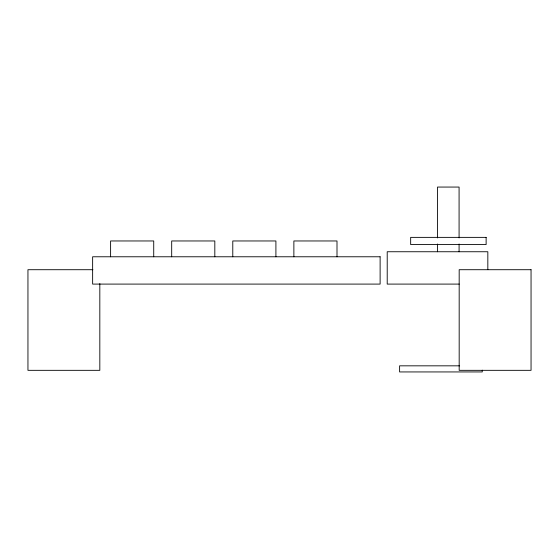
<?xml version="1.0" encoding="UTF-8"?>
<svg xmlns="http://www.w3.org/2000/svg" width="559" height="559" viewBox="0 0 559 559"><rect width="100%" height="100%" fill="white"/><g stroke="black" fill="none" stroke-linecap="round" stroke-linejoin="round"><path stroke-width="0.84" d="M92.892 269.711L27.95 269.711L27.95 370.331L99.823 370.331L99.823 283.595M459.205 284.091L387.212 284.091L387.212 251.746L487.832 251.746L487.832 269.62M459.645 365.831L399.608 365.831L399.608 371.938L482.263 371.938L482.263 370.191M459.079 237.945L459.079 187.062L437.522 187.062L437.522 237.945M459.079 243.983L459.079 251.746M437.522 243.983L437.522 251.746M337 256.777L337 240.964L293.873 240.964L293.873 256.777M275.908 256.777L275.908 240.964L232.782 240.964L232.782 256.777M214.817 256.777L214.817 240.964L171.69 240.964L171.69 256.777M153.725 256.777L153.725 240.964L110.605 240.964L110.605 256.777M486.127 237.372L410.662 237.372L410.662 244.556L486.127 244.556L486.127 237.372M380.12 256.777L92.633 256.777L92.633 284.091L380.12 284.091L380.12 256.777M531.05 269.711L459.177 269.711L459.177 370.331L531.05 370.331L531.05 269.711"/></g></svg>
